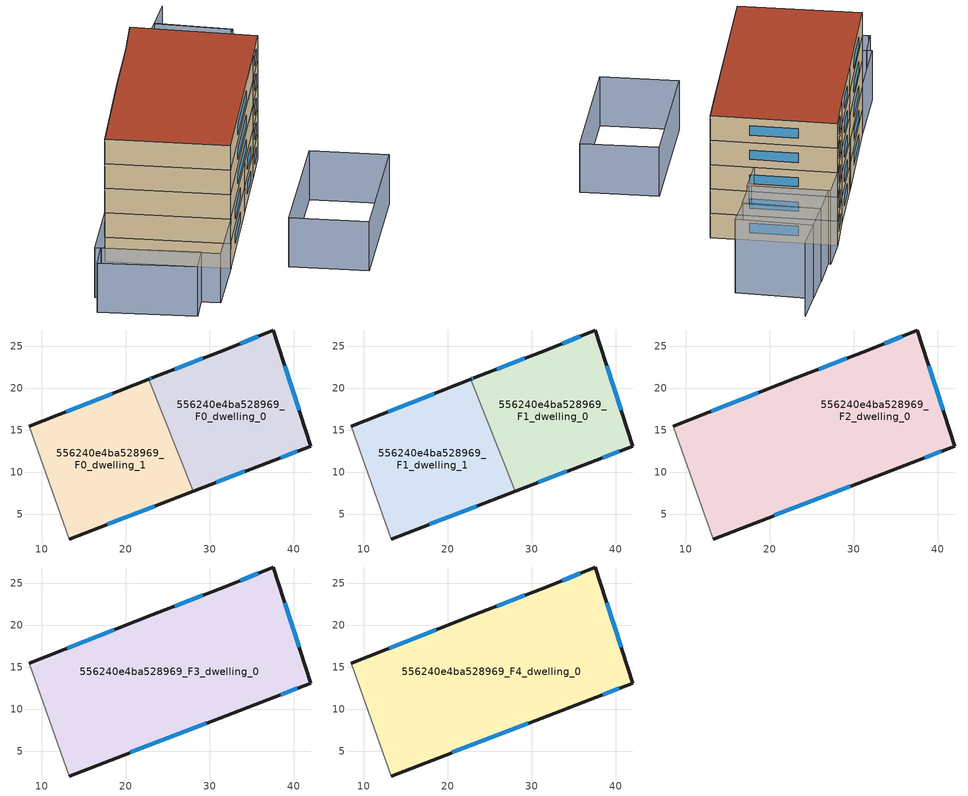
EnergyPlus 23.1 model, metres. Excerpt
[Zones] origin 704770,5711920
556240e4ba528969_F0_dwelling_0
 floor ground (EU_floor_Construction): 37.55,26.91 41.98,13.1 36.89,11.14 28.01,7.72 22.75,21.06 23.14,21.22 31.83,24.55 z0
 wall outside (EU_wall_Construction): 28.01,7.72 36.89,11.14 41.98,13.1 37.55,26.91 31.83,24.55 23.14,21.22 22.75,21.06 z0:3
 wall to 556240e4ba528969_F0_dwelling_1 (EU_wall_Construction): 22.75,21.06 28.01,7.72 z0:3
 window (EU_Window_Construction): 38.46,11.74 40.41,12.5 / 30.75,8.78 34.15,10.08 / 23.02,21.17 22.87,21.11 / 29.15,23.52 25.82,22.25 / 35.78,26.18 33.6,25.28 / 40.61,17.37 38.92,22.65 z0.93:2.07
556240e4ba528969_F0_dwelling_1
 floor ground (EU_floor_Construction): 22.75,21.06 28.01,7.72 13.25,2.05 8.55,15.46 z0
 wall outside (EU_wall_Construction): 13.25,2.05 28.01,7.72 / 22.75,21.06 8.55,15.46 z0:3
 wall adiabatic (EU_wall_Construction): 8.55,15.46 13.25,2.05 z0:3
 window (EU_Window_Construction): 17.81,3.81 23.45,5.97 / 18.37,19.33 12.93,17.19 z0.93:2.07
556240e4ba528969_F1_dwelling_0
 floor to 556240e4ba528969_F0_dwelling_0 (EU_floor_Construction): 37.55,26.91 41.98,13.1 36.89,11.14 28.01,7.72 22.75,21.06 23.14,21.22 31.83,24.55 z3
 wall outside (EU_wall_Construction): 28.01,7.72 36.89,11.14 41.98,13.1 37.55,26.91 31.83,24.55 23.14,21.22 22.75,21.06 z3:6
 wall to 556240e4ba528969_F1_dwelling_1 (EU_wall_Construction): 22.75,21.06 28.01,7.72 z3:6
 window (EU_Window_Construction): 38.46,11.74 40.41,12.5 / 30.75,8.78 34.15,10.08 / 23.02,21.17 22.87,21.11 / 29.15,23.52 25.82,22.25 / 35.78,26.18 33.6,25.28 / 40.61,17.37 38.92,22.65 z3.93:5.07
556240e4ba528969_F1_dwelling_1
 floor to 556240e4ba528969_F0_dwelling_1 (EU_floor_Construction): 22.75,21.06 28.01,7.72 13.25,2.05 8.55,15.46 z3
 wall outside (EU_wall_Construction): 13.25,2.05 28.01,7.72 / 22.75,21.06 8.55,15.46 z3:6
 wall adiabatic (EU_wall_Construction): 8.55,15.46 13.25,2.05 z3:6
 window (EU_Window_Construction): 17.81,3.81 23.45,5.97 / 18.37,19.33 12.93,17.19 z3.93:5.07
556240e4ba528969_F2_dwelling_0
 floor to 556240e4ba528969_F1_dwelling_0 (EU_floor_Construction): 37.55,26.91 41.98,13.1 36.89,11.14 28.01,7.73 22.75,21.06 23.14,21.22 31.83,24.55 z6
 floor to 556240e4ba528969_F1_dwelling_1 (EU_floor_Construction): 22.75,21.06 28.01,7.73 13.25,2.05 8.55,15.46 z6
 wall outside (EU_wall_Construction): 13.25,2.05 36.89,11.14 41.98,13.1 37.55,26.91 31.83,24.55 23.14,21.22 8.55,15.46 z6:9
 wall adiabatic (EU_wall_Construction): 8.55,15.46 13.25,2.05 z6:9
 window (EU_Window_Construction): 38.46,11.74 40.41,12.5 / 20.55,4.86 29.59,8.33 / 18.64,19.44 13.05,17.24 / 29.15,23.52 25.82,22.25 / 35.78,26.18 33.6,25.28 / 40.61,17.37 38.92,22.65 z6.93:8.07
556240e4ba528969_F3_dwelling_0
 floor to 556240e4ba528969_F2_dwelling_0 (EU_floor_Construction): 37.55,26.91 41.98,13.1 36.89,11.14 13.25,2.05 8.55,15.46 23.14,21.22 31.83,24.55 z9
 wall outside (EU_wall_Construction): 13.25,2.05 36.89,11.14 41.98,13.1 37.55,26.91 31.83,24.55 23.14,21.22 8.55,15.46 z9:12
 wall adiabatic (EU_wall_Construction): 8.55,15.46 13.25,2.05 z9:12
 window (EU_Window_Construction): 38.46,11.74 40.41,12.5 / 20.55,4.86 29.59,8.33 / 18.64,19.44 13.05,17.24 / 29.15,23.52 25.82,22.25 / 35.78,26.18 33.6,25.28 / 40.61,17.37 38.92,22.65 z9.93:11.07
556240e4ba528969_F4_dwelling_0
 floor to 556240e4ba528969_F3_dwelling_0 (EU_floor_Construction): 37.55,26.91 41.98,13.1 36.89,11.14 13.25,2.05 8.55,15.46 23.14,21.22 31.83,24.55 z12
 wall outside (EU_wall_Construction): 13.25,2.05 36.89,11.14 41.98,13.1 37.55,26.91 31.83,24.55 23.14,21.22 8.55,15.46 z12:15
 wall adiabatic (EU_wall_Construction): 8.55,15.46 13.25,2.05 z12:15
 window (EU_Window_Construction): 38.46,11.74 40.41,12.5 / 20.55,4.86 29.59,8.33 / 18.64,19.44 13.05,17.24 / 29.15,23.52 25.82,22.25 / 35.78,26.18 33.6,25.28 / 40.61,17.37 38.92,22.65 z12.93:14.07
 roof outside (EU_roof_Construction): 36.89,11.14 41.98,13.1 37.55,26.91 31.83,24.55 23.14,21.22 8.55,15.46 13.25,2.05 z15
shading: 54.35,22.68 51.88,31.03 / 51.88,31.03 56.68,32.45 / 40.44,17.89 37.55,26.91 / 37.55,26.91 42.48,28.49 / 42.48,28.49 45.37,19.47 / 45.37,19.47 40.44,17.89 / 45.32,19.64 42.53,28.21 / 42.53,28.21 47.4,29.79 / 47.4,29.79 50.18,21.22 / 50.18,21.22 45.32,19.64 / 47.4,29.74 51.95,31.05 / 51.95,31.05 54.4,22.51 / 54.4,22.51 49.85,21.2 / 49.85,21.2 47.4,29.74 z0:9; -4.23,9.79 -0.09,-0.52 / 37.24,-5.72 19.61,-12.05 / 19.61,-12.05 16.56,-3.55 / 16.56,-3.55 34.19,2.78 / 34.19,2.78 37.24,-5.72 / -0.2,-0.56 -4.3,9.98 / -4.3,9.98 -0.43,11.49 / -0.43,11.49 3.67,0.95 / 3.67,0.95 -0.2,-0.56 / 13.42,2.12 4.22,-1.24 / 4.22,-1.24 -0.66,12.1 / -0.66,12.1 8.55,15.46 / 8.55,15.46 13.42,2.12 z0:6
[Building]
EU S2 Campaign: North Axis=0; Terrain=City; Solar Distribution=FullExterior
[Site:Location]
London: Latitude=51.5; Longitude=-0.5; Time Zone=0; Elevation=25
[SizingPeriod:WeatherFileDays]
AnnualSizingPeriod: Begin Month=1; Begin Day of Month=1; End Month=12; End Day of Month=31; Day of Week for Start Day=Monday; Use Weather File Daylight Saving Period=No; Use Weather File Rain and Snow Indicators=No
[MATERIAL]
EU_InternalMass_Material: Roughness=MediumRough; Thickness=0.1; Conductivity=1; Density=1800; Specific Heat=900; Thermal Absorptance=0.9; Solar Absorptance=0.7; Visible Absorptance=0.7
[MATERIAL:NOMASS] Roughness=MediumRough; Thermal Absorptance=0.9; Solar Absorptance=0.7; Visible Absorptance=0.7
Name | Thermal Resistance
EU_wall_NoMass | 0.53138
EU_roof_NoMass | 2.54466
EU_floor_NoMass | 1.96308
[WINDOWMATERIAL:SIMPLEGLAZINGSYSTEM]
EU_Window_SimpleGlazing: UFactor=4.07112; Solar Heat Gain Coefficient=0.85; Visible Transmittance=0.85
[CONSTRUCTION]
EU_wall_Construction: EU_wall_NoMass
EU_roof_Construction: EU_roof_NoMass
EU_floor_Construction: EU_floor_NoMass
EU_InternalMass_Construction: EU_InternalMass_Material
EU_Window_Construction: EU_Window_SimpleGlazing
[ZONE] Type=1; Multiplier=1; Ceiling Height=autocalculate; Floor Area=autocalculate; Part of Total Floor Area=Yes
Name | Volume
556240e4ba528969_F0_dwelling_0 | 665.229
556240e4ba528969_F1_dwelling_0 | 665.231
556240e4ba528969_F2_dwelling_0 | 1330.45
556240e4ba528969_F3_dwelling_0; 556240e4ba528969_F4_dwelling_0 | 1330.46
556240e4ba528969_F0_dwelling_1 | 665.224
556240e4ba528969_F1_dwelling_1 | 665.223
[INTERNALMASS] Construction=EU_InternalMass_Construction
Name | Zone or ZoneList | Surface Area
556240e4ba528969_F0_dwelling_0_EU_InternalMass | 556240e4ba528969_F0_dwelling_0 | 221.743
556240e4ba528969_F0_dwelling_1_EU_InternalMass | 556240e4ba528969_F0_dwelling_1 | 221.741
556240e4ba528969_F1_dwelling_0_EU_InternalMass | 556240e4ba528969_F1_dwelling_0 | 221.743
556240e4ba528969_F1_dwelling_1_EU_InternalMass | 556240e4ba528969_F1_dwelling_1 | 221.741
556240e4ba528969_F2_dwelling_0_EU_InternalMass | 556240e4ba528969_F2_dwelling_0 | 443.485
556240e4ba528969_F3_dwelling_0_EU_InternalMass | 556240e4ba528969_F3_dwelling_0 | 443.485
556240e4ba528969_F4_dwelling_0_EU_InternalMass | 556240e4ba528969_F4_dwelling_0 | 443.485
[OTHEREQUIPMENT] Fuel Type=Electricity; Design Level Calculation Method=Watts/Area; Power per Zone Floor Area=1; Fraction Latent=0; Fraction Radiant=0; Fraction Lost=0; Carbon Dioxide Generation Rate=0; EndUse Subcategory=EU_Step8_InternalGains
Name | Zone or ZoneList or Space or SpaceList | Schedule
EU_Step8_InternalGain_556240e4ba528969_F0_dwelling_0_f000 | 556240e4ba528969_F0_dwelling_0 | EU_Step8_GainSchedule_556240e4ba528969_F0_dwelling_0_f000
EU_Step8_InternalGain_556240e4ba528969_F0_dwelling_1_f000 | 556240e4ba528969_F0_dwelling_1 | EU_Step8_GainSchedule_556240e4ba528969_F0_dwelling_1_f000
EU_Step8_InternalGain_556240e4ba528969_F1_dwelling_0_f000 | 556240e4ba528969_F1_dwelling_0 | EU_Step8_GainSchedule_556240e4ba528969_F1_dwelling_0_f000
EU_Step8_InternalGain_556240e4ba528969_F1_dwelling_1_f000 | 556240e4ba528969_F1_dwelling_1 | EU_Step8_GainSchedule_556240e4ba528969_F1_dwelling_1_f000
EU_Step8_InternalGain_556240e4ba528969_F2_dwelling_0_f000 | 556240e4ba528969_F2_dwelling_0 | EU_Step8_GainSchedule_556240e4ba528969_F2_dwelling_0_f000
EU_Step8_InternalGain_556240e4ba528969_F3_dwelling_0_f000 | 556240e4ba528969_F3_dwelling_0 | EU_Step8_GainSchedule_556240e4ba528969_F3_dwelling_0_f000
EU_Step8_InternalGain_556240e4ba528969_F4_dwelling_0_f000 | 556240e4ba528969_F4_dwelling_0 | EU_Step8_GainSchedule_556240e4ba528969_F4_dwelling_0_f000
[ZONEVENTILATION:DESIGNFLOWRATE] Schedule=EU_AlwaysOn; Design Flow Rate Calculation Method=AirChanges/Hour; Air Changes per Hour=0.463094; Ventilation Type=Natural; Fan Pressure Rise=0; Fan Total Efficiency=1; Constant Term Coefficient=1; Temperature Term Coefficient=0; Velocity Term Coefficient=0; Velocity Squared Term Coefficient=0; Minimum Indoor Temperature=-100; Maximum Indoor Temperature=100; Delta Temperature=-100; Minimum Outdoor Temperature=-100; Maximum Outdoor Temperature=100; Maximum Wind Speed=40
Name | Zone or ZoneList or Space or SpaceList
EU_ConstantAir_556240e4ba528969_F0_dwelling_0 | 556240e4ba528969_F0_dwelling_0
EU_ConstantAir_556240e4ba528969_F0_dwelling_1 | 556240e4ba528969_F0_dwelling_1
EU_ConstantAir_556240e4ba528969_F1_dwelling_0 | 556240e4ba528969_F1_dwelling_0
EU_ConstantAir_556240e4ba528969_F1_dwelling_1 | 556240e4ba528969_F1_dwelling_1
EU_ConstantAir_556240e4ba528969_F2_dwelling_0 | 556240e4ba528969_F2_dwelling_0
EU_ConstantAir_556240e4ba528969_F3_dwelling_0 | 556240e4ba528969_F3_dwelling_0
EU_ConstantAir_556240e4ba528969_F4_dwelling_0 | 556240e4ba528969_F4_dwelling_0
[HVACTEMPLATE:THERMOSTAT] Constant Heating Setpoint=20; Constant Cooling Setpoint=50
EU_HeatOnly_556240e4ba528969_F0_dwelling_0; EU_HeatOnly_556240e4ba528969_F0_dwelling_1; EU_HeatOnly_556240e4ba528969_F1_dwelling_0; EU_HeatOnly_556240e4ba528969_F1_dwelling_1; EU_HeatOnly_556240e4ba528969_F2_dwelling_0; EU_HeatOnly_556240e4ba528969_F3_dwelling_0; EU_HeatOnly_556240e4ba528969_F4_dwelling_0
[HVACTEMPLATE:ZONE:IDEALLOADSAIRSYSTEM] System Availability Schedule=EU_AlwaysOn; Maximum Heating Supply Air Temperature=50; Minimum Cooling Supply Air Temperature=13; Maximum Heating Supply Air Humidity Ratio=0.0156; Minimum Cooling Supply Air Humidity Ratio=0.0077; Heating Limit=NoLimit; Cooling Limit=NoLimit; Heating Availability Schedule=EU_AlwaysOn; Cooling Availability Schedule=EU_CoolingOff; Dehumidification Control Type=ConstantSensibleHeatRatio; Cooling Sensible Heat Ratio=0.7; Dehumidification Setpoint=60; Humidification Control Type=None; Humidification Setpoint=30; Outdoor Air Method=None; Outdoor Air Flow Rate per Person=0.00944; Outdoor Air Flow Rate per Zone Floor Area=0; Outdoor Air Flow Rate per Zone=0; Demand Controlled Ventilation Type=None; Outdoor Air Economizer Type=NoEconomizer; Heat Recovery Type=None; Sensible Heat Recovery Effectiveness=0.7; Latent Heat Recovery Effectiveness=0.65
Name | Template Thermostat
556240e4ba528969_F0_dwelling_0 | EU_HeatOnly_556240e4ba528969_F0_dwelling_0
556240e4ba528969_F0_dwelling_1 | EU_HeatOnly_556240e4ba528969_F0_dwelling_1
556240e4ba528969_F1_dwelling_0 | EU_HeatOnly_556240e4ba528969_F1_dwelling_0
556240e4ba528969_F1_dwelling_1 | EU_HeatOnly_556240e4ba528969_F1_dwelling_1
556240e4ba528969_F2_dwelling_0 | EU_HeatOnly_556240e4ba528969_F2_dwelling_0
556240e4ba528969_F3_dwelling_0 | EU_HeatOnly_556240e4ba528969_F3_dwelling_0
556240e4ba528969_F4_dwelling_0 | EU_HeatOnly_556240e4ba528969_F4_dwelling_0
[SIZING:ZONE] Zone Cooling Design Supply Air Temperature Input Method=SupplyAirTemperature; Zone Cooling Design Supply Air Temperature=13; Zone Heating Design Supply Air Temperature Input Method=SupplyAirTemperature; Zone Heating Design Supply Air Temperature=50; Zone Cooling Design Supply Air Humidity Ratio=0.008; Zone Heating Design Supply Air Humidity Ratio=0.008; Cooling Design Air Flow Method=DesignDay; Cooling Design Air Flow Rate=0; Cooling Minimum Air Flow per Zone Floor Area=0.000762; Cooling Minimum Air Flow=0; Cooling Minimum Air Flow Fraction=0.2; Heating Design Air Flow Method=DesignDay; Heating Design Air Flow Rate=0; Heating Maximum Air Flow per Zone Floor Area=0.002032; Heating Maximum Air Flow=0.141576; Heating Maximum Air Flow Fraction=0.3; Account for Dedicated Outdoor Air System=No; Dedicated Outdoor Air System Control Strategy=NeutralSupplyAir; Dedicated Outdoor Air Low Setpoint Temperature for Design=autosize; Dedicated Outdoor Air High Setpoint Temperature for Design=autosize; Zone Load Sizing Method=Sensible Load Only No Latent Load; Zone Latent Cooling Design Supply Air Humidity Ratio Input Method=HumidityRatioDifference; Zone Cooling Design Supply Air Humidity Ratio Difference=0.005; Zone Latent Heating Design Supply Air Humidity Ratio Input Method=HumidityRatioDifference; Zone Humidification Design Supply Air Humidity Ratio Difference=0.005
556240e4ba528969_F0_dwelling_0; 556240e4ba528969_F0_dwelling_1; 556240e4ba528969_F1_dwelling_0; 556240e4ba528969_F1_dwelling_1; 556240e4ba528969_F2_dwelling_0; 556240e4ba528969_F3_dwelling_0; 556240e4ba528969_F4_dwelling_0
[SCHEDULE:CONSTANT]
Name | Hourly Value
EU_AlwaysOn | 1
EU_CoolingOff | 0
[SCHEDULE:FILE] Column Number=1; Rows to Skip at Top=0; Number of Hours of Data=8760; Column Separator=Comma; Interpolate to Timestep=No; Minutes per Item=60; Adjust Schedule for Daylight Savings=Yes
Name | File
EU_Step8_GainSchedule_556240e4ba528969_F0_dwelling_0_f000 | ../../schedules/556240e4ba528969/556240e4ba528969_F0_dwelling_0_f000_gain.csv
EU_Step8_GainSchedule_556240e4ba528969_F0_dwelling_1_f000 | ../../schedules/556240e4ba528969/556240e4ba528969_F0_dwelling_1_f000_gain.csv
EU_Step8_GainSchedule_556240e4ba528969_F1_dwelling_0_f000 | ../../schedules/556240e4ba528969/556240e4ba528969_F1_dwelling_0_f000_gain.csv
EU_Step8_GainSchedule_556240e4ba528969_F1_dwelling_1_f000 | ../../schedules/556240e4ba528969/556240e4ba528969_F1_dwelling_1_f000_gain.csv
EU_Step8_GainSchedule_556240e4ba528969_F2_dwelling_0_f000 | ../../schedules/556240e4ba528969/556240e4ba528969_F2_dwelling_0_f000_gain.csv
EU_Step8_GainSchedule_556240e4ba528969_F3_dwelling_0_f000 | ../../schedules/556240e4ba528969/556240e4ba528969_F3_dwelling_0_f000_gain.csv
EU_Step8_GainSchedule_556240e4ba528969_F4_dwelling_0_f000 | ../../schedules/556240e4ba528969/556240e4ba528969_F4_dwelling_0_f000_gain.csv
